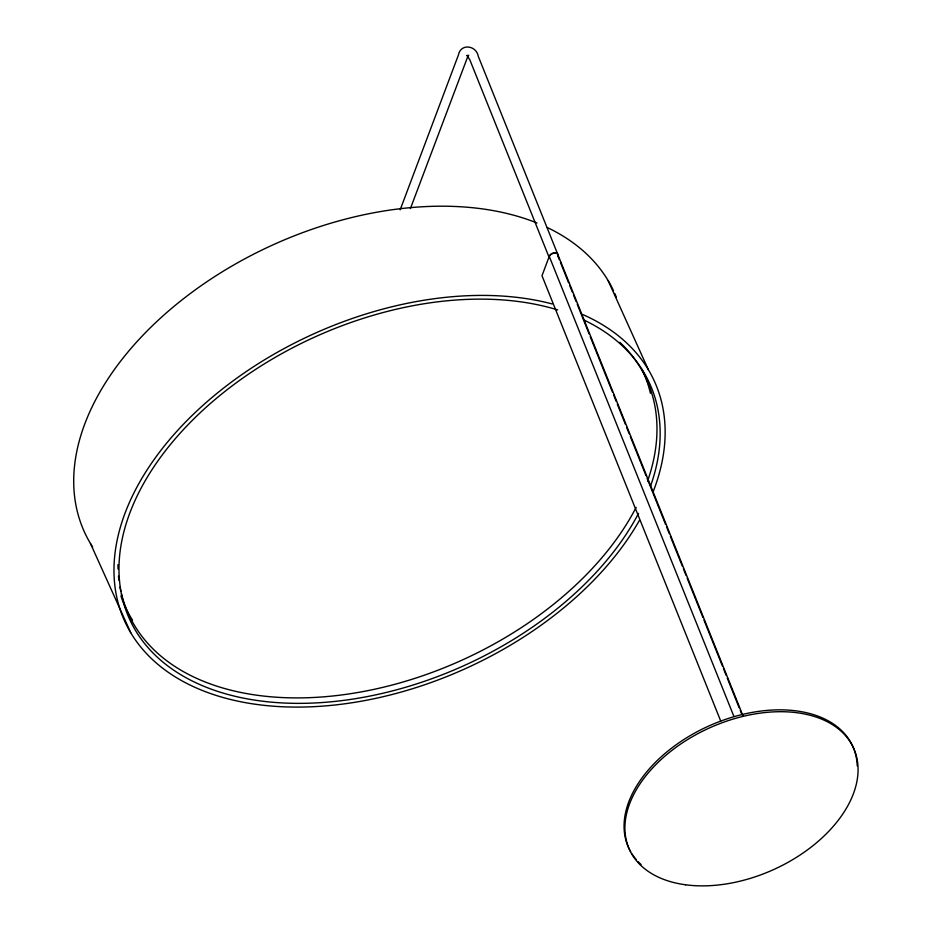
<?xml version="1.0" encoding="UTF-8"?>
<svg xmlns="http://www.w3.org/2000/svg" width="932" height="932" viewBox="0 0 932 932"><rect width="100%" height="100%" fill="white"/><g stroke="black" fill="none" stroke-linecap="round" stroke-linejoin="round"><path stroke-width="1.4" d="M400.178 209.793L458.428 54.965C460.676 43.082 476.403 45.377 478.256 56.246L742.909 715.625M410.406 208.57L467.957 56.071L467.083 55.501L469.879 59.928L549.298 257.815A4.578 2.668 -21.9 0 1 553.515 253.224A4.578 2.668 -21.9 0 1 557.732 255.694L559.375 259.772M557.744 255.718A4.602 2.913 -24.3 0 0 554.54 252.817A4.602 2.913 -24.3 0 0 549.263 256.393L541.993 275.732L720.786 721.205M468.749 55.303L467.06 55.559L467.911 56.118M608.118 280.579L648.392 369.783M90.451 543.496L130.736 632.7M560.458 262.463L568.578 282.711M569.662 285.402L572.365 292.159M573.448 294.85L576.162 301.595M577.246 304.298L589.152 333.982M590.236 336.685L612.441 392.011M613.524 394.702L616.238 401.447M617.322 404.15L625.442 424.386M626.525 427.089L629.228 433.834M630.312 436.537L646.027 475.67M647.111 478.361L665.518 524.238M666.601 526.941L669.316 533.687M670.388 536.389L682.306 566.073M683.389 568.776L686.103 575.522M687.187 578.213L702.891 617.345M703.975 620.048L722.382 665.926M723.465 668.617L726.179 675.374M727.263 678.065L739.169 707.749M740.253 710.452L741.884 714.495M549.263 256.393L733.938 716.522M583.98 320.072A285.495 180.447 -24.3 0 1 650.734 485.572M638.548 513.369A285.495 180.447 -24.3 0 1 261.799 701.109A285.495 180.447 -24.3 0 1 163.391 453.441A285.495 180.447 -24.3 0 1 557.697 309.913M582.477 314.41A290.761 183.767 -24.3 0 1 653.192 491.618M639.48 520.289A290.761 183.767 -24.3 0 1 257.337 704.522A290.761 183.767 -24.3 0 1 156.937 455.608A290.761 183.767 -24.3 0 1 552.222 303.948M614.736 293.405A290.761 183.767 -24.3 0 1 616.413 297.413M92.652 547.037A290.761 183.767 -24.3 0 1 194.299 290.574A290.761 183.767 -24.3 0 1 536.972 223.004M547.282 227.536A290.761 183.767 -24.3 0 1 613.536 290.772M641.053 864.547A123.012 77.752 -24.3 0 1 638.036 861.599M636.16 859.525A123.012 77.752 -24.3 0 1 632.036 853.98M630.615 851.638A123.012 77.752 -24.3 0 1 719.76 721.461A123.012 77.752 -24.3 0 1 857.207 765.801M619.85 342.289A284.353 179.725 -24.3 0 1 647.589 480.994M636.137 507.369A284.353 179.725 -24.3 0 1 356.012 692.814A284.353 179.725 -24.3 0 1 121.486 593.847M120.845 591.144A284.353 179.725 -24.3 0 1 120.03 587.102M118.958 580.252A284.353 179.725 -24.3 0 1 118.504 576.069M118.049 569.009A284.353 179.725 -24.3 0 1 117.956 564.722M132.46 620.13A284.353 179.725 -24.3 0 1 120.915 595.944M641.927 369.293A284.353 179.725 -24.3 0 1 650.419 393.292M685.544 884.783A123.012 77.752 -24.3 0 0 858.046 767.653A123.012 77.752 -24.3 0 0 680.873 743.911A123.012 77.752 -24.3 0 0 685.544 884.783"/></g></svg>
